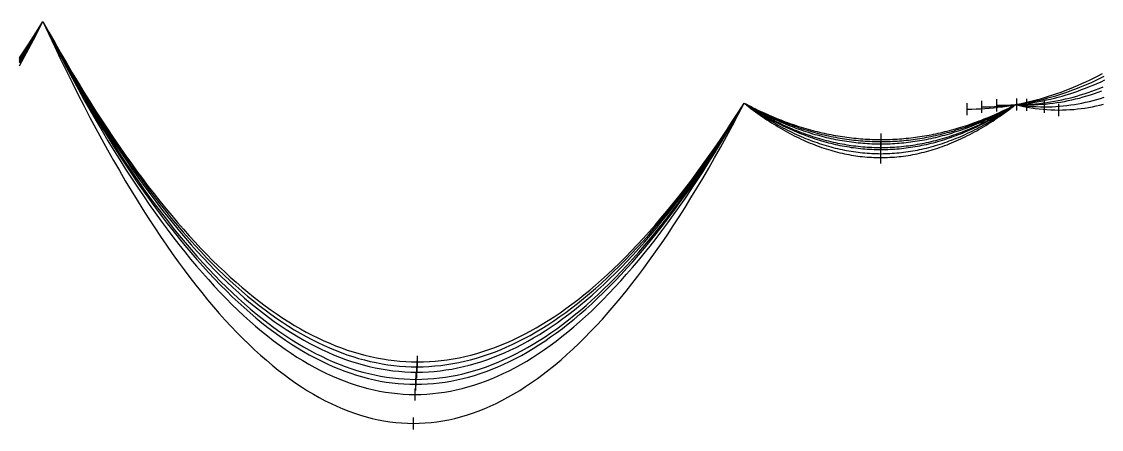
# Model space of a CAD drawing. Header units: metres. Extents: x -87 to 28195, y -4474 to 524.
# Drawn here: x 25540 to 26434, y -3494 to -3157 of the extents above; entities that cross this region are included whole.
import ezdxf

# ---------------------------------------------------------------- set-up
doc = ezdxf.new("R2010")
doc.units = ezdxf.units.M
for name, color, linetype in [('CATENARIES_-10_bare', 7, 'Continuous'), ('CATENARIES_-10_ICE', 7, 'Continuous'), ('CATENARIES_-19_bare', 7, 'Continuous'), ('CATENARIES_-19_HEAVY_ICE', 7, 'Continuous'), ('CATENARIES_0', 7, 'Continuous'), ('CATENARIES_0_ICE', 7, 'Continuous'), ('CATENARIES_50_theoretical', 7, 'Continuous')]:
    doc.layers.add(name, color=color, linetype=linetype)

msp = doc.modelspace()

# ---------------------------------------------------------------- linework, layer by layer
at = {"layer": 'CATENARIES_-10_bare'}
for p, q in [((26335.15, -3232.31), (26335.15, -3222.31)), ((26251.69, -3261.05), (26251.69, -3251.05)), ((25867.58, -3447.53), (25867.58, -3437.53))]:
    msp.add_line(p, q, dxfattribs=at)
for points in [[(25538.61, -3187.32, 0), (25542.47, -3181.37, 0), (25546.34, -3175.33, 0), (25550.2, -3169.2, 0), (25554.06, -3162.99, 0), (25557.92, -3156.7, 0)], [(25557.92, -3156.7, 0), (25562.76, -3165.59, 0), (25567.6, -3174.33, 0), (25572.44, -3182.94, 0), (25577.27, -3191.4, 0), (25582.11, -3199.72, 0), (25586.95, -3207.9, 0), (25591.79, -3215.94, 0), (25596.63, -3223.84, 0), (25601.47, -3231.59, 0), (25606.3, -3239.21, 0), (25611.14, -3246.68, 0), (25615.98, -3254.02, 0), (25620.82, -3261.21, 0), (25625.66, -3268.27, 0), (25630.5, -3275.18, 0), (25635.33, -3281.95, 0), (25640.17, -3288.58, 0), (25645.01, -3295.07, 0), (25649.85, -3301.42, 0), (25654.69, -3307.63, 0), (25659.53, -3313.7, 0), (25664.36, -3319.63, 0), (25669.2, -3325.42, 0), (25674.04, -3331.07, 0), (25678.88, -3336.58, 0), (25683.72, -3341.95, 0), (25688.56, -3347.18, 0), (25693.39, -3352.27, 0), (25698.23, -3357.22, 0), (25703.07, -3362.03, 0), (25707.91, -3366.7, 0), (25712.75, -3371.23, 0), (25717.59, -3375.62, 0), (25722.42, -3379.87, 0), (25727.26, -3383.98, 0), (25732.1, -3387.95, 0), (25736.94, -3391.78, 0), (25741.78, -3395.47, 0), (25746.62, -3399.02, 0), (25751.45, -3402.43, 0), (25756.29, -3405.71, 0), (25761.13, -3408.84, 0), (25765.97, -3411.84, 0), (25770.81, -3414.69, 0), (25775.65, -3417.41, 0), (25780.49, -3419.98, 0), (25785.32, -3422.42, 0), (25790.16, -3424.72, 0), (25795, -3426.87, 0), (25799.84, -3428.89, 0), (25804.68, -3430.77, 0), (25809.52, -3432.51, 0), (25814.35, -3434.11, 0), (25819.19, -3435.57, 0), (25824.03, -3436.9, 0), (25828.87, -3438.08, 0), (25833.71, -3439.12, 0), (25838.55, -3440.03, 0), (25843.38, -3440.79, 0), (25848.22, -3441.42, 0), (25853.06, -3441.91, 0), (25857.9, -3442.25, 0), (25862.74, -3442.46, 0), (25867.58, -3442.53, 0), (25872.5, -3442.46, 0), (25877.42, -3442.24, 0), (25882.34, -3441.88, 0), (25887.26, -3441.38, 0), (25892.19, -3440.73, 0), (25897.11, -3439.94, 0), (25902.03, -3439, 0), (25906.95, -3437.92, 0), (25911.88, -3436.7, 0), (25916.8, -3435.33, 0), (25921.72, -3433.82, 0), (25926.64, -3432.16, 0), (25931.57, -3430.36, 0), (25936.49, -3428.41, 0), (25941.41, -3426.33, 0), (25946.33, -3424.09, 0), (25951.25, -3421.71, 0), (25956.18, -3419.19, 0), (25961.1, -3416.53, 0), (25966.02, -3413.72, 0), (25970.94, -3410.76, 0), (25975.87, -3407.66, 0), (25980.79, -3404.42, 0), (25985.71, -3401.03, 0), (25990.63, -3397.5, 0), (25995.55, -3393.82, 0), (26000.48, -3390, 0), (26005.4, -3386.04, 0), (26010.32, -3381.93, 0), (26015.24, -3377.67, 0), (26020.17, -3373.27, 0), (26025.09, -3368.73, 0), (26030.01, -3364.04, 0), (26034.93, -3359.21, 0), (26039.85, -3354.23, 0), (26044.78, -3349.11, 0), (26049.7, -3343.84, 0), (26054.62, -3338.43, 0), (26059.54, -3332.87, 0), (26064.47, -3327.17, 0), (26069.39, -3321.32, 0), (26074.31, -3315.33, 0), (26079.23, -3309.19, 0), (26084.16, -3302.91, 0), (26089.08, -3296.48, 0), (26094, -3289.91, 0), (26098.92, -3283.19, 0), (26103.84, -3276.32, 0), (26108.77, -3269.31, 0), (26113.69, -3262.16, 0), (26118.61, -3254.86, 0), (26123.53, -3247.41, 0), (26128.46, -3239.82, 0), (26133.38, -3232.08, 0), (26138.3, -3224.2, 0)], [(26335.15, -3227.31, 0), (26338.62, -3227.28, 0), (26342.09, -3227.19, 0), (26345.57, -3227.04, 0), (26349.04, -3226.83, 0), (26352.51, -3226.56, 0), (26355.98, -3226.24, 0), (26359.45, -3225.85, 0), (26362.92, -3225.4, 0), (26366.25, -3224.91, 0), (26369.59, -3224.37, 0), (26372.92, -3223.78, 0), (26376.25, -3223.13, 0), (26379.59, -3222.42, 0), (26382.92, -3221.66, 0), (26386.25, -3220.84, 0), (26389.59, -3219.97, 0), (26392.92, -3219.04, 0), (26396.25, -3218.06, 0), (26399.59, -3217.03, 0), (26402.92, -3215.94, 0), (26406.25, -3214.79, 0), (26409.59, -3213.59, 0), (26412.92, -3212.33, 0), (26416.25, -3211.02, 0), (26419.59, -3209.65, 0), (26422.92, -3208.23, 0), (26426.25, -3206.75, 0), (26429.59, -3205.22, 0), (26432.92, -3203.63, 0), (26436.25, -3201.99, 0)], [(26138.3, -3224.2, 0), (26140.19, -3225.25, 0), (26142.08, -3226.29, 0), (26143.97, -3227.31, 0), (26145.86, -3228.31, 0), (26147.75, -3229.29, 0), (26149.64, -3230.25, 0), (26151.53, -3231.2, 0), (26153.42, -3232.13, 0), (26155.31, -3233.04, 0), (26157.2, -3233.93, 0), (26159.09, -3234.81, 0), (26160.98, -3235.67, 0), (26162.87, -3236.51, 0), (26164.76, -3237.33, 0), (26166.65, -3238.14, 0), (26168.54, -3238.92, 0), (26170.43, -3239.69, 0), (26172.32, -3240.45, 0), (26174.21, -3241.18, 0), (26176.1, -3241.9, 0), (26177.99, -3242.6, 0), (26179.88, -3243.28, 0), (26181.77, -3243.94, 0), (26183.66, -3244.59, 0), (26185.55, -3245.21, 0), (26187.43, -3245.82, 0), (26189.32, -3246.42, 0), (26191.21, -3246.99, 0), (26193.1, -3247.55, 0), (26194.99, -3248.09, 0), (26196.88, -3248.61, 0), (26198.77, -3249.11, 0), (26200.66, -3249.6, 0), (26202.55, -3250.07, 0), (26204.44, -3250.52, 0), (26206.33, -3250.95, 0), (26208.22, -3251.37, 0), (26210.11, -3251.77, 0), (26212, -3252.15, 0), (26213.89, -3252.51, 0), (26215.78, -3252.86, 0), (26217.67, -3253.18, 0), (26219.56, -3253.49, 0), (26221.45, -3253.79, 0), (26223.34, -3254.06, 0), (26225.23, -3254.32, 0), (26227.12, -3254.55, 0), (26229.01, -3254.78, 0), (26230.9, -3254.98, 0), (26232.79, -3255.16, 0), (26234.68, -3255.33, 0), (26236.57, -3255.48, 0), (26238.46, -3255.62, 0), (26240.35, -3255.73, 0), (26242.24, -3255.83, 0), (26244.13, -3255.91, 0), (26246.02, -3255.97, 0), (26247.91, -3256.01, 0), (26249.8, -3256.04, 0), (26251.69, -3256.05, 0), (26253.57, -3256.04, 0), (26255.46, -3256.01, 0), (26257.34, -3255.97, 0), (26259.23, -3255.91, 0), (26261.11, -3255.83, 0), (26263, -3255.73, 0), (26264.89, -3255.62, 0), (26266.77, -3255.49, 0), (26268.66, -3255.34, 0), (26270.54, -3255.17, 0), (26272.43, -3254.98, 0), (26274.31, -3254.78, 0), (26276.2, -3254.56, 0), (26278.08, -3254.32, 0), (26279.97, -3254.07, 0), (26281.85, -3253.8, 0), (26283.74, -3253.51, 0), (26285.62, -3253.2, 0), (26287.51, -3252.87, 0), (26289.39, -3252.53, 0), (26291.28, -3252.17, 0), (26293.16, -3251.79, 0), (26295.05, -3251.39, 0), (26296.93, -3250.98, 0), (26298.82, -3250.55, 0), (26300.71, -3250.1, 0), (26302.59, -3249.63, 0), (26304.48, -3249.15, 0), (26306.36, -3248.65, 0), (26308.25, -3248.13, 0), (26310.13, -3247.59, 0), (26312.02, -3247.03, 0), (26313.9, -3246.46, 0), (26315.79, -3245.87, 0), (26317.67, -3245.27, 0), (26319.56, -3244.64, 0), (26321.44, -3244, 0), (26323.33, -3243.34, 0), (26325.21, -3242.66, 0), (26327.1, -3241.96, 0), (26328.98, -3241.25, 0), (26330.87, -3240.52, 0), (26332.76, -3239.77, 0), (26334.64, -3239.01, 0), (26336.53, -3238.22, 0), (26338.41, -3237.42, 0), (26340.3, -3236.6, 0), (26342.18, -3235.76, 0), (26344.07, -3234.91, 0), (26345.95, -3234.04, 0), (26347.84, -3233.15, 0), (26349.72, -3232.24, 0), (26351.61, -3231.32, 0), (26353.49, -3230.38, 0), (26355.38, -3229.42, 0), (26357.26, -3228.44, 0), (26359.15, -3227.44, 0), (26361.03, -3226.43, 0), (26362.92, -3225.4, 0)]]:
    msp.add_polyline3d(points, dxfattribs=at)
at = {"layer": 'CATENARIES_-10_ICE'}
for p, q in [((26364.04, -3230.4), (26364.04, -3220.4)), ((26251.54, -3265.94), (26251.54, -3255.94)), ((25866.79, -3457.93), (25866.79, -3447.93))]:
    msp.add_line(p, q, dxfattribs=at)
for points in [[(25538.6, -3189, 0), (25542.47, -3182.72, 0), (25546.33, -3176.35, 0), (25550.19, -3169.89, 0), (25554.06, -3163.34, 0), (25557.92, -3156.7, 0)], [(25557.92, -3156.7, 0), (25562.82, -3166.06, 0), (25567.73, -3175.26, 0), (25572.63, -3184.32, 0), (25577.53, -3193.22, 0), (25582.43, -3201.97, 0), (25587.34, -3210.57, 0), (25592.24, -3219.02, 0), (25597.14, -3227.32, 0), (25602.04, -3235.47, 0), (25606.95, -3243.46, 0), (25611.85, -3251.31, 0), (25616.75, -3259, 0), (25621.66, -3266.55, 0), (25626.56, -3273.94, 0), (25631.46, -3281.19, 0), (25636.36, -3288.28, 0), (25641.27, -3295.22, 0), (25646.17, -3302.02, 0), (25651.07, -3308.66, 0), (25655.98, -3315.15, 0), (25660.88, -3321.49, 0), (25665.78, -3327.69, 0), (25670.68, -3333.73, 0), (25675.59, -3339.62, 0), (25680.49, -3345.36, 0), (25685.39, -3350.96, 0), (25690.29, -3356.4, 0), (25695.2, -3361.69, 0), (25700.1, -3366.83, 0), (25705, -3371.83, 0), (25709.91, -3376.67, 0), (25714.81, -3381.37, 0), (25719.71, -3385.91, 0), (25724.61, -3390.31, 0), (25729.52, -3394.56, 0), (25734.42, -3398.65, 0), (25739.32, -3402.6, 0), (25744.23, -3406.4, 0), (25749.13, -3410.05, 0), (25754.03, -3413.55, 0), (25758.93, -3416.9, 0), (25763.84, -3420.1, 0), (25768.74, -3423.15, 0), (25773.64, -3426.06, 0), (25778.54, -3428.81, 0), (25783.45, -3431.42, 0), (25788.35, -3433.87, 0), (25793.25, -3436.18, 0), (25798.16, -3438.34, 0), (25803.06, -3440.35, 0), (25807.96, -3442.21, 0), (25812.86, -3443.92, 0), (25817.77, -3445.49, 0), (25822.67, -3446.9, 0), (25827.57, -3448.16, 0), (25832.48, -3449.28, 0), (25837.38, -3450.25, 0), (25842.28, -3451.07, 0), (25847.18, -3451.74, 0), (25852.09, -3452.26, 0), (25856.99, -3452.63, 0), (25861.89, -3452.85, 0), (25866.79, -3452.93, 0), (25871.64, -3452.85, 0), (25876.49, -3452.64, 0), (25881.34, -3452.27, 0), (25886.19, -3451.76, 0), (25891.04, -3451.11, 0), (25895.88, -3450.31, 0), (25900.73, -3449.36, 0), (25905.58, -3448.27, 0), (25910.43, -3447.03, 0), (25915.28, -3445.65, 0), (25920.13, -3444.12, 0), (25924.97, -3442.45, 0), (25929.82, -3440.63, 0), (25934.67, -3438.66, 0), (25939.52, -3436.55, 0), (25944.37, -3434.3, 0), (25949.22, -3431.89, 0), (25954.06, -3429.35, 0), (25958.91, -3426.65, 0), (25963.76, -3423.81, 0), (25968.61, -3420.83, 0), (25973.46, -3417.7, 0), (25978.31, -3414.42, 0), (25983.15, -3411, 0), (25988, -3407.43, 0), (25992.85, -3403.71, 0), (25997.7, -3399.85, 0), (26002.55, -3395.85, 0), (26007.4, -3391.69, 0), (26012.24, -3387.39, 0), (26017.09, -3382.95, 0), (26021.94, -3378.36, 0), (26026.79, -3373.62, 0), (26031.64, -3368.74, 0), (26036.49, -3363.71, 0), (26041.33, -3358.53, 0), (26046.18, -3353.21, 0), (26051.03, -3347.74, 0), (26055.88, -3342.13, 0), (26060.73, -3336.36, 0), (26065.58, -3330.46, 0), (26070.42, -3324.4, 0), (26075.27, -3318.2, 0), (26080.12, -3311.85, 0), (26084.97, -3305.35, 0), (26089.82, -3298.71, 0), (26094.67, -3291.92, 0), (26099.51, -3284.99, 0), (26104.36, -3277.9, 0), (26109.21, -3270.67, 0), (26114.06, -3263.3, 0), (26118.91, -3255.77, 0), (26123.76, -3248.1, 0), (26128.6, -3240.28, 0), (26133.45, -3232.31, 0), (26138.3, -3224.2, 0)], [(26362.92, -3225.4, 0), (26364.04, -3225.4, 0), (26367.14, -3225.38, 0), (26370.24, -3225.29, 0), (26373.34, -3225.16, 0), (26376.44, -3224.96, 0), (26379.54, -3224.72, 0), (26382.64, -3224.41, 0), (26385.74, -3224.05, 0), (26388.84, -3223.64, 0), (26391.94, -3223.17, 0), (26395.04, -3222.65, 0), (26398.14, -3222.07, 0), (26401.24, -3221.44, 0), (26404.34, -3220.75, 0), (26407.44, -3220.01, 0), (26410.54, -3219.21, 0), (26413.63, -3218.36, 0), (26416.73, -3217.45, 0), (26419.83, -3216.49, 0), (26422.93, -3215.47, 0), (26426.03, -3214.39, 0), (26429.13, -3213.26, 0), (26432.23, -3212.08, 0), (26435.33, -3210.84, 0)], [(26138.3, -3224.2, 0), (26140.19, -3225.41, 0), (26142.07, -3226.61, 0), (26143.96, -3227.78, 0), (26145.85, -3228.94, 0), (26147.74, -3230.07, 0), (26149.62, -3231.18, 0), (26151.51, -3232.28, 0), (26153.4, -3233.35, 0), (26155.29, -3234.4, 0), (26157.17, -3235.43, 0), (26159.06, -3236.44, 0), (26160.95, -3237.43, 0), (26162.84, -3238.4, 0), (26164.72, -3239.35, 0), (26166.61, -3240.28, 0), (26168.5, -3241.19, 0), (26170.39, -3242.07, 0), (26172.27, -3242.94, 0), (26174.16, -3243.79, 0), (26176.05, -3244.62, 0), (26177.93, -3245.42, 0), (26179.82, -3246.21, 0), (26181.71, -3246.97, 0), (26183.6, -3247.72, 0), (26185.48, -3248.44, 0), (26187.37, -3249.15, 0), (26189.26, -3249.83, 0), (26191.15, -3250.49, 0), (26193.03, -3251.14, 0), (26194.92, -3251.76, 0), (26196.81, -3252.36, 0), (26198.7, -3252.94, 0), (26200.58, -3253.5, 0), (26202.47, -3254.05, 0), (26204.36, -3254.57, 0), (26206.25, -3255.07, 0), (26208.13, -3255.55, 0), (26210.02, -3256, 0), (26211.91, -3256.44, 0), (26213.79, -3256.86, 0), (26215.68, -3257.26, 0), (26217.57, -3257.64, 0), (26219.46, -3257.99, 0), (26221.34, -3258.33, 0), (26223.23, -3258.65, 0), (26225.12, -3258.94, 0), (26227.01, -3259.22, 0), (26228.89, -3259.47, 0), (26230.78, -3259.71, 0), (26232.67, -3259.92, 0), (26234.56, -3260.12, 0), (26236.44, -3260.29, 0), (26238.33, -3260.44, 0), (26240.22, -3260.58, 0), (26242.11, -3260.69, 0), (26243.99, -3260.78, 0), (26245.88, -3260.85, 0), (26247.77, -3260.9, 0), (26249.65, -3260.93, 0), (26251.54, -3260.94, 0), (26253.43, -3260.93, 0), (26255.32, -3260.9, 0), (26257.21, -3260.85, 0), (26259.09, -3260.78, 0), (26260.98, -3260.69, 0), (26262.87, -3260.58, 0), (26264.76, -3260.44, 0), (26266.64, -3260.29, 0), (26268.53, -3260.12, 0), (26270.42, -3259.92, 0), (26272.31, -3259.71, 0), (26274.2, -3259.47, 0), (26276.08, -3259.22, 0), (26277.97, -3258.94, 0), (26279.86, -3258.65, 0), (26281.75, -3258.33, 0), (26283.63, -3257.99, 0), (26285.52, -3257.64, 0), (26287.41, -3257.26, 0), (26289.3, -3256.86, 0), (26291.18, -3256.44, 0), (26293.07, -3256, 0), (26294.96, -3255.54, 0), (26296.85, -3255.06, 0), (26298.74, -3254.56, 0), (26300.62, -3254.04, 0), (26302.51, -3253.5, 0), (26304.4, -3252.94, 0), (26306.29, -3252.36, 0), (26308.17, -3251.76, 0), (26310.06, -3251.13, 0), (26311.95, -3250.49, 0), (26313.84, -3249.83, 0), (26315.73, -3249.14, 0), (26317.61, -3248.44, 0), (26319.5, -3247.71, 0), (26321.39, -3246.97, 0), (26323.28, -3246.2, 0), (26325.16, -3245.42, 0), (26327.05, -3244.61, 0), (26328.94, -3243.78, 0), (26330.83, -3242.93, 0), (26332.72, -3242.07, 0), (26334.6, -3241.18, 0), (26336.49, -3240.27, 0), (26338.38, -3239.34, 0), (26340.27, -3238.39, 0), (26342.15, -3237.42, 0), (26344.04, -3236.43, 0), (26345.93, -3235.42, 0), (26347.82, -3234.39, 0), (26349.71, -3233.34, 0), (26351.59, -3232.26, 0), (26353.48, -3231.17, 0), (26355.37, -3230.06, 0), (26357.26, -3228.92, 0), (26359.14, -3227.77, 0), (26361.03, -3226.6, 0), (26362.92, -3225.4, 0)]]:
    msp.add_polyline3d(points, dxfattribs=at)
at = {"layer": 'CATENARIES_-19_bare'}
for p, q in [((26323, -3234.13), (26323, -3224.13)), ((26251.75, -3259.36), (26251.75, -3249.36)), ((25867.89, -3443.52), (25867.89, -3433.52))]:
    msp.add_line(p, q, dxfattribs=at)
for points in [[(25538.51, -3186.85, 0), (25542.39, -3180.98, 0), (25546.27, -3175.04, 0), (25550.16, -3169.01, 0), (25554.04, -3162.9, 0), (25557.92, -3156.7, 0)], [(25557.92, -3156.7, 0), (25562.76, -3165.46, 0), (25567.61, -3174.08, 0), (25572.45, -3182.57, 0), (25577.29, -3190.91, 0), (25582.14, -3199.11, 0), (25586.98, -3207.18, 0), (25591.82, -3215.1, 0), (25596.67, -3222.89, 0), (25601.51, -3230.54, 0), (25606.35, -3238.05, 0), (25611.2, -3245.42, 0), (25616.04, -3252.65, 0), (25620.88, -3259.74, 0), (25625.73, -3266.7, 0), (25630.57, -3273.51, 0), (25635.41, -3280.19, 0), (25640.26, -3286.73, 0), (25645.1, -3293.13, 0), (25649.94, -3299.39, 0), (25654.79, -3305.51, 0), (25659.63, -3311.5, 0), (25664.47, -3317.34, 0), (25669.32, -3323.05, 0), (25674.16, -3328.62, 0), (25679, -3334.05, 0), (25683.85, -3339.35, 0), (25688.69, -3344.5, 0), (25693.53, -3349.52, 0), (25698.38, -3354.4, 0), (25703.22, -3359.14, 0), (25708.06, -3363.75, 0), (25712.91, -3368.21, 0), (25717.75, -3372.54, 0), (25722.59, -3376.73, 0), (25727.44, -3380.79, 0), (25732.28, -3384.7, 0), (25737.12, -3388.48, 0), (25741.97, -3392.12, 0), (25746.81, -3395.62, 0), (25751.65, -3398.99, 0), (25756.5, -3402.21, 0), (25761.34, -3405.3, 0), (25766.18, -3408.26, 0), (25771.03, -3411.07, 0), (25775.87, -3413.75, 0), (25780.71, -3416.29, 0), (25785.56, -3418.69, 0), (25790.4, -3420.96, 0), (25795.24, -3423.08, 0), (25800.09, -3425.07, 0), (25804.93, -3426.93, 0), (25809.77, -3428.64, 0), (25814.62, -3430.22, 0), (25819.46, -3431.66, 0), (25824.3, -3432.97, 0), (25829.15, -3434.13, 0), (25833.99, -3435.16, 0), (25838.83, -3436.05, 0), (25843.68, -3436.81, 0), (25848.52, -3437.43, 0), (25853.36, -3437.91, 0), (25858.21, -3438.25, 0), (25863.05, -3438.46, 0), (25867.89, -3438.52, 0), (25872.81, -3438.45, 0), (25877.73, -3438.24, 0), (25882.64, -3437.89, 0), (25887.56, -3437.39, 0), (25892.48, -3436.76, 0), (25897.39, -3435.98, 0), (25902.31, -3435.06, 0), (25907.23, -3434, 0), (25912.14, -3432.8, 0), (25917.06, -3431.45, 0), (25921.98, -3429.97, 0), (25926.89, -3428.34, 0), (25931.81, -3426.57, 0), (25936.73, -3424.66, 0), (25941.64, -3422.61, 0), (25946.56, -3420.42, 0), (25951.47, -3418.09, 0), (25956.39, -3415.61, 0), (25961.31, -3412.99, 0), (25966.22, -3410.24, 0), (25971.14, -3407.33, 0), (25976.06, -3404.29, 0), (25980.97, -3401.11, 0), (25985.89, -3397.78, 0), (25990.81, -3394.32, 0), (25995.72, -3390.71, 0), (26000.64, -3386.96, 0), (26005.56, -3383.06, 0), (26010.47, -3379.03, 0), (26015.39, -3374.85, 0), (26020.3, -3370.53, 0), (26025.22, -3366.07, 0), (26030.14, -3361.47, 0), (26035.05, -3356.73, 0), (26039.97, -3351.84, 0), (26044.89, -3346.81, 0), (26049.8, -3341.64, 0), (26054.72, -3336.33, 0), (26059.64, -3330.87, 0), (26064.55, -3325.27, 0), (26069.47, -3319.53, 0), (26074.39, -3313.65, 0), (26079.3, -3307.63, 0), (26084.22, -3301.46, 0), (26089.14, -3295.15, 0), (26094.05, -3288.7, 0), (26098.97, -3282.1, 0), (26103.88, -3275.36, 0), (26108.8, -3268.48, 0), (26113.72, -3261.46, 0), (26118.63, -3254.29, 0), (26123.55, -3246.99, 0), (26128.47, -3239.53, 0), (26133.38, -3231.94, 0), (26138.3, -3224.2, 0)], [(26323, -3229.13, 0), (26326.63, -3229.1, 0), (26330.26, -3229.01, 0), (26333.89, -3228.86, 0), (26337.52, -3228.64, 0), (26341.15, -3228.36, 0), (26344.78, -3228.02, 0), (26348.4, -3227.62, 0), (26352.03, -3227.16, 0), (26355.66, -3226.63, 0), (26359.29, -3226.05, 0), (26362.92, -3225.4, 0), (26366.35, -3224.73, 0), (26369.77, -3224.01, 0), (26373.2, -3223.23, 0), (26376.62, -3222.4, 0), (26380.05, -3221.51, 0), (26383.48, -3220.56, 0), (26386.9, -3219.57, 0), (26390.33, -3218.51, 0), (26393.75, -3217.4, 0), (26397.18, -3216.24, 0), (26400.61, -3215.02, 0), (26404.03, -3213.75, 0), (26407.46, -3212.42, 0), (26410.88, -3211.03, 0), (26414.31, -3209.6, 0), (26417.73, -3208.1, 0), (26421.16, -3206.55, 0), (26424.59, -3204.95, 0), (26428.01, -3203.29, 0), (26431.44, -3201.58, 0), (26434.86, -3199.81, 0)], [(26138.3, -3224.2, 0), (26140.19, -3225.2, 0), (26142.08, -3226.18, 0), (26143.97, -3227.14, 0), (26145.86, -3228.09, 0), (26147.75, -3229.02, 0), (26149.64, -3229.93, 0), (26151.54, -3230.83, 0), (26153.43, -3231.71, 0), (26155.32, -3232.57, 0), (26157.21, -3233.42, 0), (26159.1, -3234.25, 0), (26160.99, -3235.06, 0), (26162.88, -3235.86, 0), (26164.77, -3236.64, 0), (26166.66, -3237.4, 0), (26168.55, -3238.14, 0), (26170.44, -3238.87, 0), (26172.33, -3239.59, 0), (26174.23, -3240.28, 0), (26176.12, -3240.96, 0), (26178.01, -3241.62, 0), (26179.9, -3242.27, 0), (26181.79, -3242.9, 0), (26183.68, -3243.51, 0), (26185.57, -3244.1, 0), (26187.46, -3244.68, 0), (26189.35, -3245.24, 0), (26191.24, -3245.79, 0), (26193.13, -3246.31, 0), (26195.02, -3246.82, 0), (26196.92, -3247.32, 0), (26198.81, -3247.8, 0), (26200.7, -3248.26, 0), (26202.59, -3248.7, 0), (26204.48, -3249.13, 0), (26206.37, -3249.54, 0), (26208.26, -3249.93, 0), (26210.15, -3250.31, 0), (26212.04, -3250.67, 0), (26213.93, -3251.01, 0), (26215.82, -3251.34, 0), (26217.71, -3251.65, 0), (26219.61, -3251.94, 0), (26221.5, -3252.22, 0), (26223.39, -3252.48, 0), (26225.28, -3252.72, 0), (26227.17, -3252.95, 0), (26229.06, -3253.16, 0), (26230.95, -3253.35, 0), (26232.84, -3253.53, 0), (26234.73, -3253.69, 0), (26236.62, -3253.83, 0), (26238.51, -3253.95, 0), (26240.4, -3254.06, 0), (26242.3, -3254.16, 0), (26244.19, -3254.23, 0), (26246.08, -3254.29, 0), (26247.97, -3254.33, 0), (26249.86, -3254.36, 0), (26251.75, -3254.36, 0), (26253.63, -3254.36, 0), (26255.52, -3254.33, 0), (26257.4, -3254.29, 0), (26259.29, -3254.23, 0), (26261.17, -3254.16, 0), (26263.05, -3254.07, 0), (26264.94, -3253.96, 0), (26266.82, -3253.83, 0), (26268.71, -3253.69, 0), (26270.59, -3253.53, 0), (26272.48, -3253.36, 0), (26274.36, -3253.17, 0), (26276.24, -3252.96, 0), (26278.13, -3252.73, 0), (26280.01, -3252.49, 0), (26281.9, -3252.24, 0), (26283.78, -3251.96, 0), (26285.67, -3251.67, 0), (26287.55, -3251.36, 0), (26289.43, -3251.04, 0), (26291.32, -3250.7, 0), (26293.2, -3250.34, 0), (26295.09, -3249.96, 0), (26296.97, -3249.57, 0), (26298.86, -3249.17, 0), (26300.74, -3248.74, 0), (26302.62, -3248.3, 0), (26304.51, -3247.84, 0), (26306.39, -3247.37, 0), (26308.28, -3246.88, 0), (26310.16, -3246.37, 0), (26312.05, -3245.85, 0), (26313.93, -3245.3, 0), (26315.81, -3244.75, 0), (26317.7, -3244.17, 0), (26319.58, -3243.58, 0), (26321.47, -3242.98, 0), (26323.35, -3242.35, 0), (26325.24, -3241.71, 0), (26327.12, -3241.05, 0), (26329, -3240.38, 0), (26330.89, -3239.69, 0), (26332.77, -3238.98, 0), (26334.66, -3238.26, 0), (26336.54, -3237.52, 0), (26338.42, -3236.76, 0), (26340.31, -3235.99, 0), (26342.19, -3235.2, 0), (26344.08, -3234.39, 0), (26345.96, -3233.56, 0), (26347.85, -3232.72, 0), (26349.73, -3231.87, 0), (26351.61, -3230.99, 0), (26353.5, -3230.1, 0), (26355.38, -3229.2, 0), (26357.27, -3228.27, 0), (26359.15, -3227.33, 0), (26361.04, -3226.37, 0), (26362.92, -3225.4, 0)]]:
    msp.add_polyline3d(points, dxfattribs=at)
at = {"layer": 'CATENARIES_-19_HEAVY_ICE'}
for p, q in [((26386.94, -3232.29), (26386.94, -3222.29)), ((26251.43, -3271.07), (26251.43, -3261.07)), ((25865.93, -3470.46), (25865.93, -3460.46))]:
    msp.add_line(p, q, dxfattribs=at)
for points in [[(25538.6, -3190.92, 0), (25542.46, -3184.28, 0), (25546.33, -3177.53, 0), (25550.19, -3170.68, 0), (25554.06, -3163.74, 0), (25557.92, -3156.7, 0)], [(25557.92, -3156.7, 0), (25562.81, -3166.46, 0), (25567.7, -3176.05, 0), (25572.59, -3185.49, 0), (25577.48, -3194.77, 0), (25582.37, -3203.9, 0), (25587.25, -3212.86, 0), (25592.14, -3221.67, 0), (25597.03, -3230.32, 0), (25601.92, -3238.82, 0), (25606.81, -3247.15, 0), (25611.7, -3255.33, 0), (25616.59, -3263.35, 0), (25621.48, -3271.22, 0), (25626.37, -3278.92, 0), (25631.26, -3286.47, 0), (25636.15, -3293.87, 0), (25641.03, -3301.11, 0), (25645.92, -3308.19, 0), (25650.81, -3315.11, 0), (25655.7, -3321.88, 0), (25660.59, -3328.49, 0), (25665.48, -3334.94, 0), (25670.37, -3341.24, 0), (25675.26, -3347.38, 0), (25680.15, -3353.36, 0), (25685.04, -3359.19, 0), (25689.93, -3364.87, 0), (25694.81, -3370.38, 0), (25699.7, -3375.74, 0), (25704.59, -3380.95, 0), (25709.48, -3386, 0), (25714.37, -3390.89, 0), (25719.26, -3395.63, 0), (25724.15, -3400.21, 0), (25729.04, -3404.63, 0), (25733.93, -3408.9, 0), (25738.82, -3413.02, 0), (25743.7, -3416.97, 0), (25748.59, -3420.78, 0), (25753.48, -3424.43, 0), (25758.37, -3427.92, 0), (25763.26, -3431.25, 0), (25768.15, -3434.43, 0), (25773.04, -3437.46, 0), (25777.93, -3440.33, 0), (25782.82, -3443.05, 0), (25787.71, -3445.61, 0), (25792.6, -3448.01, 0), (25797.48, -3450.26, 0), (25802.37, -3452.35, 0), (25807.26, -3454.29, 0), (25812.15, -3456.08, 0), (25817.04, -3457.7, 0), (25821.93, -3459.18, 0), (25826.82, -3460.5, 0), (25831.71, -3461.66, 0), (25836.6, -3462.67, 0), (25841.49, -3463.52, 0), (25846.38, -3464.22, 0), (25851.26, -3464.76, 0), (25856.15, -3465.15, 0), (25861.04, -3465.38, 0), (25865.93, -3465.46, 0), (25870.8, -3465.38, 0), (25875.66, -3465.15, 0), (25880.52, -3464.77, 0), (25885.39, -3464.23, 0), (25890.25, -3463.54, 0), (25895.11, -3462.7, 0), (25899.98, -3461.7, 0), (25904.84, -3460.55, 0), (25909.71, -3459.24, 0), (25914.57, -3457.79, 0), (25919.43, -3456.17, 0), (25924.3, -3454.41, 0), (25929.16, -3452.49, 0), (25934.02, -3450.42, 0), (25938.89, -3448.19, 0), (25943.75, -3445.81, 0), (25948.61, -3443.28, 0), (25953.48, -3440.59, 0), (25958.34, -3437.75, 0), (25963.21, -3434.76, 0), (25968.07, -3431.61, 0), (25972.93, -3428.31, 0), (25977.8, -3424.85, 0), (25982.66, -3421.24, 0), (25987.52, -3417.48, 0), (25992.39, -3413.56, 0), (25997.25, -3409.49, 0), (26002.12, -3405.26, 0), (26006.98, -3400.88, 0), (26011.84, -3396.35, 0), (26016.71, -3391.66, 0), (26021.57, -3386.82, 0), (26026.43, -3381.82, 0), (26031.3, -3376.67, 0), (26036.16, -3371.37, 0), (26041.03, -3365.91, 0), (26045.89, -3360.29, 0), (26050.75, -3354.52, 0), (26055.62, -3348.6, 0), (26060.48, -3342.52, 0), (26065.34, -3336.29, 0), (26070.21, -3329.91, 0), (26075.07, -3323.36, 0), (26079.94, -3316.67, 0), (26084.8, -3309.81, 0), (26089.66, -3302.81, 0), (26094.53, -3295.65, 0), (26099.39, -3288.33, 0), (26104.25, -3280.86, 0), (26109.12, -3273.23, 0), (26113.98, -3265.45, 0), (26118.85, -3257.51, 0), (26123.71, -3249.42, 0), (26128.57, -3241.17, 0), (26133.44, -3232.76, 0), (26138.3, -3224.2, 0)], [(26138.3, -3224.2, 0), (26140.19, -3225.58, 0), (26142.07, -3226.95, 0), (26143.96, -3228.28, 0), (26145.84, -3229.6, 0), (26147.73, -3230.89, 0), (26149.61, -3232.16, 0), (26151.5, -3233.4, 0), (26153.38, -3234.62, 0), (26155.27, -3235.82, 0), (26157.15, -3237, 0), (26159.04, -3238.15, 0), (26160.93, -3239.28, 0), (26162.81, -3240.38, 0), (26164.7, -3241.46, 0), (26166.58, -3242.52, 0), (26168.47, -3243.56, 0), (26170.35, -3244.57, 0), (26172.24, -3245.56, 0), (26174.12, -3246.52, 0), (26176.01, -3247.46, 0), (26177.89, -3248.38, 0), (26179.78, -3249.28, 0), (26181.67, -3250.15, 0), (26183.55, -3251, 0), (26185.44, -3251.82, 0), (26187.32, -3252.63, 0), (26189.21, -3253.41, 0), (26191.09, -3254.16, 0), (26192.98, -3254.89, 0), (26194.86, -3255.6, 0), (26196.75, -3256.29, 0), (26198.63, -3256.95, 0), (26200.52, -3257.59, 0), (26202.4, -3258.21, 0), (26204.29, -3258.8, 0), (26206.18, -3259.37, 0), (26208.06, -3259.92, 0), (26209.95, -3260.44, 0), (26211.83, -3260.94, 0), (26213.72, -3261.42, 0), (26215.6, -3261.87, 0), (26217.49, -3262.3, 0), (26219.37, -3262.71, 0), (26221.26, -3263.09, 0), (26223.14, -3263.45, 0), (26225.03, -3263.79, 0), (26226.92, -3264.1, 0), (26228.8, -3264.39, 0), (26230.69, -3264.66, 0), (26232.57, -3264.9, 0), (26234.46, -3265.12, 0), (26236.34, -3265.32, 0), (26238.23, -3265.5, 0), (26240.11, -3265.65, 0), (26242, -3265.78, 0), (26243.88, -3265.88, 0), (26245.77, -3265.96, 0), (26247.66, -3266.02, 0), (26249.54, -3266.05, 0), (26251.43, -3266.07, 0), (26253.32, -3266.05, 0), (26255.21, -3266.02, 0), (26257.1, -3265.96, 0), (26258.99, -3265.88, 0), (26260.87, -3265.77, 0), (26262.76, -3265.65, 0), (26264.65, -3265.49, 0), (26266.54, -3265.32, 0), (26268.43, -3265.12, 0), (26270.32, -3264.9, 0), (26272.21, -3264.65, 0), (26274.1, -3264.38, 0), (26275.99, -3264.09, 0), (26277.88, -3263.78, 0), (26279.77, -3263.44, 0), (26281.66, -3263.08, 0), (26283.55, -3262.69, 0), (26285.44, -3262.28, 0), (26287.33, -3261.85, 0), (26289.22, -3261.4, 0), (26291.11, -3260.92, 0), (26293, -3260.41, 0), (26294.89, -3259.89, 0), (26296.78, -3259.34, 0), (26298.67, -3258.77, 0), (26300.56, -3258.17, 0), (26302.45, -3257.55, 0), (26304.34, -3256.91, 0), (26306.23, -3256.24, 0), (26308.12, -3255.56, 0), (26310.01, -3254.84, 0), (26311.9, -3254.11, 0), (26313.79, -3253.35, 0), (26315.68, -3252.57, 0), (26317.57, -3251.76, 0), (26319.46, -3250.93, 0), (26321.35, -3250.08, 0), (26323.24, -3249.2, 0), (26325.13, -3248.3, 0), (26327.02, -3247.38, 0), (26328.9, -3246.43, 0), (26330.79, -3245.46, 0), (26332.68, -3244.47, 0), (26334.57, -3243.45, 0), (26336.46, -3242.41, 0), (26338.35, -3241.35, 0), (26340.24, -3240.26, 0), (26342.13, -3239.15, 0), (26344.02, -3238.02, 0), (26345.91, -3236.86, 0), (26347.8, -3235.68, 0), (26349.69, -3234.48, 0), (26351.58, -3233.25, 0), (26353.47, -3232, 0), (26355.36, -3230.73, 0), (26357.25, -3229.43, 0), (26359.14, -3228.11, 0), (26361.03, -3226.77, 0), (26362.92, -3225.4, 0)], [(26362.92, -3225.4, 0), (26366.35, -3225.9, 0), (26369.78, -3226.32, 0), (26373.22, -3226.67, 0), (26376.65, -3226.94, 0), (26380.08, -3227.13, 0), (26383.51, -3227.25, 0), (26386.94, -3227.29, 0), (26390.03, -3227.26, 0), (26393.12, -3227.16, 0), (26396.21, -3227.01, 0), (26399.3, -3226.79, 0), (26402.39, -3226.51, 0), (26405.48, -3226.16, 0), (26408.57, -3225.76, 0), (26411.66, -3225.29, 0), (26414.74, -3224.76, 0), (26417.83, -3224.17, 0), (26420.92, -3223.51, 0), (26424.01, -3222.79, 0), (26427.1, -3222.01, 0), (26430.19, -3221.17, 0), (26433.28, -3220.27, 0), (26436.37, -3219.3, 0)]]:
    msp.add_polyline3d(points, dxfattribs=at)
at = {"layer": 'CATENARIES_0'}
for p, q in [((26347.36, -3231.04), (26347.36, -3221.04)), ((26251.63, -3262.95), (26251.63, -3252.95)), ((25867.24, -3451.94), (25867.24, -3441.94))]:
    msp.add_line(p, q, dxfattribs=at)
for points in [[(25538.46, -3188.25, 0), (25542.35, -3182.11, 0), (25546.24, -3175.89, 0), (25550.14, -3169.59, 0), (25554.03, -3163.19, 0), (25557.92, -3156.7, 0)], [(25557.92, -3156.7, 0), (25562.83, -3165.87, 0), (25567.74, -3174.88, 0), (25572.65, -3183.75, 0), (25577.56, -3192.48, 0), (25582.47, -3201.05, 0), (25587.38, -3209.48, 0), (25592.29, -3217.75, 0), (25597.2, -3225.88, 0), (25602.11, -3233.87, 0), (25607.02, -3241.7, 0), (25611.93, -3249.39, 0), (25616.84, -3256.93, 0), (25621.75, -3264.32, 0), (25626.66, -3271.56, 0), (25631.57, -3278.66, 0), (25636.48, -3285.61, 0), (25641.39, -3292.41, 0), (25646.3, -3299.07, 0), (25651.21, -3305.58, 0), (25656.12, -3311.94, 0), (25661.03, -3318.15, 0), (25665.94, -3324.22, 0), (25670.85, -3330.14, 0), (25675.76, -3335.91, 0), (25680.66, -3341.54, 0), (25685.57, -3347.02, 0), (25690.48, -3352.35, 0), (25695.39, -3357.54, 0), (25700.3, -3362.58, 0), (25705.21, -3367.47, 0), (25710.12, -3372.22, 0), (25715.03, -3376.82, 0), (25719.94, -3381.27, 0), (25724.85, -3385.58, 0), (25729.76, -3389.74, 0), (25734.67, -3393.75, 0), (25739.58, -3397.62, 0), (25744.49, -3401.35, 0), (25749.4, -3404.92, 0), (25754.31, -3408.35, 0), (25759.22, -3411.63, 0), (25764.13, -3414.77, 0), (25769.04, -3417.76, 0), (25773.95, -3420.61, 0), (25778.86, -3423.31, 0), (25783.77, -3425.86, 0), (25788.68, -3428.27, 0), (25793.59, -3430.53, 0), (25798.5, -3432.64, 0), (25803.41, -3434.61, 0), (25808.32, -3436.44, 0), (25813.23, -3438.11, 0), (25818.14, -3439.64, 0), (25823.05, -3441.03, 0), (25827.96, -3442.27, 0), (25832.87, -3443.36, 0), (25837.78, -3444.31, 0), (25842.69, -3445.11, 0), (25847.6, -3445.77, 0), (25852.51, -3446.28, 0), (25857.42, -3446.65, 0), (25862.33, -3446.86, 0), (25867.24, -3446.94, 0), (25872.08, -3446.87, 0), (25876.92, -3446.65, 0), (25881.76, -3446.3, 0), (25886.6, -3445.8, 0), (25891.44, -3445.17, 0), (25896.28, -3444.39, 0), (25901.12, -3443.46, 0), (25905.96, -3442.4, 0), (25910.8, -3441.2, 0), (25915.64, -3439.85, 0), (25920.48, -3438.36, 0), (25925.32, -3436.73, 0), (25930.16, -3434.96, 0), (25935, -3433.04, 0), (25939.84, -3430.99, 0), (25944.68, -3428.79, 0), (25949.52, -3426.45, 0), (25954.36, -3423.97, 0), (25959.2, -3421.35, 0), (25964.05, -3418.58, 0), (25968.89, -3415.67, 0), (25973.73, -3412.63, 0), (25978.57, -3409.43, 0), (25983.41, -3406.1, 0), (25988.25, -3402.63, 0), (25993.09, -3399.01, 0), (25997.93, -3395.25, 0), (26002.77, -3391.35, 0), (26007.61, -3387.3, 0), (26012.45, -3383.12, 0), (26017.29, -3378.79, 0), (26022.13, -3374.32, 0), (26026.97, -3369.7, 0), (26031.81, -3364.95, 0), (26036.65, -3360.05, 0), (26041.49, -3355.01, 0), (26046.33, -3349.83, 0), (26051.17, -3344.5, 0), (26056.01, -3339.03, 0), (26060.85, -3333.42, 0), (26065.69, -3327.67, 0), (26070.53, -3321.77, 0), (26075.37, -3315.73, 0), (26080.22, -3309.55, 0), (26085.06, -3303.22, 0), (26089.9, -3296.76, 0), (26094.74, -3290.14, 0), (26099.58, -3283.39, 0), (26104.42, -3276.49, 0), (26109.26, -3269.45, 0), (26114.1, -3262.27, 0), (26118.94, -3254.94, 0), (26123.78, -3247.47, 0), (26128.62, -3239.86, 0), (26133.46, -3232.1, 0), (26138.3, -3224.2, 0)], [(26347.36, -3226.04, 0), (26351.25, -3226, 0), (26355.14, -3225.88, 0), (26359.03, -3225.68, 0), (26362.92, -3225.4, 0), (26366.14, -3225.11, 0), (26369.35, -3224.77, 0), (26372.57, -3224.37, 0), (26375.79, -3223.91, 0), (26379.01, -3223.4, 0), (26382.22, -3222.84, 0), (26385.44, -3222.23, 0), (26388.66, -3221.55, 0), (26391.88, -3220.83, 0), (26395.09, -3220.05, 0), (26398.31, -3219.22, 0), (26401.53, -3218.33, 0), (26404.75, -3217.38, 0), (26407.96, -3216.39, 0), (26411.18, -3215.33, 0), (26414.4, -3214.23, 0), (26417.62, -3213.07, 0), (26420.83, -3211.85, 0), (26424.05, -3210.58, 0), (26427.27, -3209.26, 0), (26430.49, -3207.88, 0), (26433.7, -3206.45, 0), (26436.92, -3204.96, 0)], [(26138.3, -3224.2, 0), (26140.19, -3225.32, 0), (26142.08, -3226.41, 0), (26143.97, -3227.49, 0), (26145.86, -3228.55, 0), (26147.74, -3229.59, 0), (26149.63, -3230.61, 0), (26151.52, -3231.62, 0), (26153.41, -3232.6, 0), (26155.3, -3233.57, 0), (26157.19, -3234.51, 0), (26159.08, -3235.44, 0), (26160.97, -3236.35, 0), (26162.85, -3237.24, 0), (26164.74, -3238.11, 0), (26166.63, -3238.97, 0), (26168.52, -3239.8, 0), (26170.41, -3240.62, 0), (26172.3, -3241.41, 0), (26174.19, -3242.19, 0), (26176.08, -3242.95, 0), (26177.96, -3243.69, 0), (26179.85, -3244.41, 0), (26181.74, -3245.12, 0), (26183.63, -3245.8, 0), (26185.52, -3246.46, 0), (26187.41, -3247.11, 0), (26189.3, -3247.74, 0), (26191.19, -3248.35, 0), (26193.07, -3248.94, 0), (26194.96, -3249.51, 0), (26196.85, -3250.06, 0), (26198.74, -3250.6, 0), (26200.63, -3251.11, 0), (26202.52, -3251.61, 0), (26204.41, -3252.09, 0), (26206.3, -3252.55, 0), (26208.18, -3252.99, 0), (26210.07, -3253.41, 0), (26211.96, -3253.81, 0), (26213.85, -3254.2, 0), (26215.74, -3254.56, 0), (26217.63, -3254.91, 0), (26219.52, -3255.24, 0), (26221.41, -3255.55, 0), (26223.29, -3255.84, 0), (26225.18, -3256.11, 0), (26227.07, -3256.36, 0), (26228.96, -3256.6, 0), (26230.85, -3256.81, 0), (26232.74, -3257.01, 0), (26234.63, -3257.19, 0), (26236.52, -3257.35, 0), (26238.4, -3257.49, 0), (26240.29, -3257.61, 0), (26242.18, -3257.71, 0), (26244.07, -3257.8, 0), (26245.96, -3257.86, 0), (26247.85, -3257.91, 0), (26249.74, -3257.94, 0), (26251.63, -3257.95, 0), (26253.51, -3257.94, 0), (26255.4, -3257.91, 0), (26257.29, -3257.86, 0), (26259.17, -3257.8, 0), (26261.06, -3257.71, 0), (26262.94, -3257.61, 0), (26264.83, -3257.49, 0), (26266.72, -3257.35, 0), (26268.6, -3257.19, 0), (26270.49, -3257.01, 0), (26272.38, -3256.81, 0), (26274.26, -3256.6, 0), (26276.15, -3256.37, 0), (26278.03, -3256.11, 0), (26279.92, -3255.84, 0), (26281.81, -3255.55, 0), (26283.69, -3255.24, 0), (26285.58, -3254.92, 0), (26287.47, -3254.57, 0), (26289.35, -3254.21, 0), (26291.24, -3253.82, 0), (26293.13, -3253.42, 0), (26295.01, -3253, 0), (26296.9, -3252.56, 0), (26298.78, -3252.1, 0), (26300.67, -3251.63, 0), (26302.56, -3251.13, 0), (26304.44, -3250.62, 0), (26306.33, -3250.08, 0), (26308.22, -3249.53, 0), (26310.1, -3248.96, 0), (26311.99, -3248.37, 0), (26313.88, -3247.77, 0), (26315.76, -3247.14, 0), (26317.65, -3246.49, 0), (26319.53, -3245.83, 0), (26321.42, -3245.15, 0), (26323.31, -3244.45, 0), (26325.19, -3243.73, 0), (26327.08, -3242.99, 0), (26328.97, -3242.23, 0), (26330.85, -3241.46, 0), (26332.74, -3240.66, 0), (26334.62, -3239.85, 0), (26336.51, -3239.02, 0), (26338.4, -3238.16, 0), (26340.28, -3237.29, 0), (26342.17, -3236.41, 0), (26344.06, -3235.5, 0), (26345.94, -3234.57, 0), (26347.83, -3233.63, 0), (26349.72, -3232.67, 0), (26351.6, -3231.68, 0), (26353.49, -3230.68, 0), (26355.37, -3229.66, 0), (26357.26, -3228.63, 0), (26359.15, -3227.57, 0), (26361.03, -3226.49, 0), (26362.92, -3225.4, 0)]]:
    msp.add_polyline3d(points, dxfattribs=at)
at = {"layer": 'CATENARIES_0_ICE'}
for p, q in [((26372.26, -3230.66), (26372.26, -3220.66)), ((26251.5, -3267.63), (26251.5, -3257.63)), ((25866.5, -3462.06), (25866.5, -3452.06))]:
    msp.add_line(p, q, dxfattribs=at)
for points in [[(25538.43, -3189.92, 0), (25542.33, -3183.46, 0), (25546.23, -3176.91, 0), (25550.12, -3170.27, 0), (25554.02, -3163.53, 0), (25557.92, -3156.7, 0)], [(25557.92, -3156.7, 0), (25562.82, -3166.19, 0), (25567.72, -3175.52, 0), (25572.61, -3184.7, 0), (25577.51, -3193.73, 0), (25582.41, -3202.61, 0), (25587.31, -3211.33, 0), (25592.21, -3219.89, 0), (25597.1, -3228.31, 0), (25602, -3236.57, 0), (25606.9, -3244.68, 0), (25611.8, -3252.63, 0), (25616.7, -3260.44, 0), (25621.6, -3268.09, 0), (25626.49, -3275.58, 0), (25631.39, -3282.93, 0), (25636.29, -3290.12, 0), (25641.19, -3297.16, 0), (25646.09, -3304.05, 0), (25650.98, -3310.78, 0), (25655.88, -3317.37, 0), (25660.78, -3323.8, 0), (25665.68, -3330.08, 0), (25670.58, -3336.2, 0), (25675.47, -3342.18, 0), (25680.37, -3348, 0), (25685.27, -3353.67, 0), (25690.17, -3359.19, 0), (25695.07, -3364.55, 0), (25699.97, -3369.77, 0), (25704.86, -3374.83, 0), (25709.76, -3379.74, 0), (25714.66, -3384.5, 0), (25719.56, -3389.11, 0), (25724.46, -3393.57, 0), (25729.35, -3397.88, 0), (25734.25, -3402.03, 0), (25739.15, -3406.03, 0), (25744.05, -3409.88, 0), (25748.95, -3413.58, 0), (25753.84, -3417.13, 0), (25758.74, -3420.53, 0), (25763.64, -3423.78, 0), (25768.54, -3426.87, 0), (25773.44, -3429.81, 0), (25778.34, -3432.61, 0), (25783.23, -3435.25, 0), (25788.13, -3437.74, 0), (25793.03, -3440.08, 0), (25797.93, -3442.27, 0), (25802.83, -3444.31, 0), (25807.72, -3446.19, 0), (25812.62, -3447.93, 0), (25817.52, -3449.51, 0), (25822.42, -3450.94, 0), (25827.32, -3452.23, 0), (25832.21, -3453.36, 0), (25837.11, -3454.34, 0), (25842.01, -3455.17, 0), (25846.91, -3455.85, 0), (25851.81, -3456.38, 0), (25856.7, -3456.75, 0), (25861.6, -3456.98, 0), (25866.5, -3457.06, 0), (25871.35, -3456.98, 0), (25876.21, -3456.76, 0), (25881.06, -3456.39, 0), (25885.92, -3455.87, 0), (25890.77, -3455.2, 0), (25895.62, -3454.39, 0), (25900.48, -3453.43, 0), (25905.33, -3452.31, 0), (25910.18, -3451.06, 0), (25915.04, -3449.65, 0), (25919.89, -3448.09, 0), (25924.74, -3446.39, 0), (25929.6, -3444.54, 0), (25934.45, -3442.54, 0), (25939.3, -3440.39, 0), (25944.16, -3438.09, 0), (25949.01, -3435.64, 0), (25953.87, -3433.05, 0), (25958.72, -3430.31, 0), (25963.57, -3427.42, 0), (25968.43, -3424.38, 0), (25973.28, -3421.19, 0), (25978.13, -3417.86, 0), (25982.99, -3414.37, 0), (25987.84, -3410.74, 0), (25992.69, -3406.96, 0), (25997.55, -3403.03, 0), (26002.4, -3398.95, 0), (26007.25, -3394.72, 0), (26012.11, -3390.34, 0), (26016.96, -3385.82, 0), (26021.81, -3381.15, 0), (26026.67, -3376.32, 0), (26031.52, -3371.35, 0), (26036.38, -3366.23, 0), (26041.23, -3360.96, 0), (26046.08, -3355.54, 0), (26050.94, -3349.98, 0), (26055.79, -3344.26, 0), (26060.64, -3338.39, 0), (26065.5, -3332.38, 0), (26070.35, -3326.21, 0), (26075.2, -3319.9, 0), (26080.06, -3313.44, 0), (26084.91, -3306.82, 0), (26089.76, -3300.06, 0), (26094.62, -3293.15, 0), (26099.47, -3286.09, 0), (26104.33, -3278.88, 0), (26109.18, -3271.52, 0), (26114.03, -3264.01, 0), (26118.89, -3256.34, 0), (26123.74, -3248.53, 0), (26128.59, -3240.57, 0), (26133.45, -3232.46, 0), (26138.3, -3224.2, 0)], [(26362.92, -3225.4, 0), (26366.03, -3225.55, 0), (26369.14, -3225.63, 0), (26372.26, -3225.66, 0), (26375.36, -3225.63, 0), (26378.47, -3225.55, 0), (26381.58, -3225.4, 0), (26384.69, -3225.2, 0), (26387.8, -3224.94, 0), (26390.91, -3224.62, 0), (26394.02, -3224.24, 0), (26397.13, -3223.81, 0), (26400.24, -3223.31, 0), (26403.35, -3222.76, 0), (26406.46, -3222.15, 0), (26409.57, -3221.49, 0), (26412.67, -3220.76, 0), (26415.78, -3219.98, 0), (26418.89, -3219.14, 0), (26422, -3218.24, 0), (26425.11, -3217.29, 0), (26428.22, -3216.27, 0), (26431.33, -3215.2, 0), (26434.44, -3214.07, 0)], [(26138.3, -3224.2, 0), (26140.19, -3225.47, 0), (26142.07, -3226.72, 0), (26143.96, -3227.95, 0), (26145.85, -3229.15, 0), (26147.73, -3230.34, 0), (26149.62, -3231.5, 0), (26151.51, -3232.65, 0), (26153.39, -3233.77, 0), (26155.28, -3234.87, 0), (26157.17, -3235.95, 0), (26159.05, -3237, 0), (26160.94, -3238.04, 0), (26162.83, -3239.05, 0), (26164.71, -3240.04, 0), (26166.6, -3241.02, 0), (26168.49, -3241.97, 0), (26170.37, -3242.89, 0), (26172.26, -3243.8, 0), (26174.15, -3244.69, 0), (26176.03, -3245.55, 0), (26177.92, -3246.4, 0), (26179.81, -3247.22, 0), (26181.69, -3248.02, 0), (26183.58, -3248.8, 0), (26185.47, -3249.56, 0), (26187.35, -3250.29, 0), (26189.24, -3251.01, 0), (26191.13, -3251.7, 0), (26193.01, -3252.37, 0), (26194.9, -3253.02, 0), (26196.79, -3253.65, 0), (26198.67, -3254.26, 0), (26200.56, -3254.85, 0), (26202.45, -3255.41, 0), (26204.33, -3255.96, 0), (26206.22, -3256.48, 0), (26208.11, -3256.98, 0), (26209.99, -3257.46, 0), (26211.88, -3257.92, 0), (26213.77, -3258.36, 0), (26215.65, -3258.78, 0), (26217.54, -3259.17, 0), (26219.43, -3259.54, 0), (26221.31, -3259.9, 0), (26223.2, -3260.23, 0), (26225.09, -3260.54, 0), (26226.97, -3260.83, 0), (26228.86, -3261.09, 0), (26230.75, -3261.34, 0), (26232.63, -3261.56, 0), (26234.52, -3261.76, 0), (26236.41, -3261.95, 0), (26238.29, -3262.11, 0), (26240.18, -3262.24, 0), (26242.07, -3262.36, 0), (26243.95, -3262.46, 0), (26245.84, -3262.53, 0), (26247.73, -3262.59, 0), (26249.61, -3262.62, 0), (26251.5, -3262.63, 0), (26253.39, -3262.62, 0), (26255.28, -3262.59, 0), (26257.17, -3262.53, 0), (26259.05, -3262.46, 0), (26260.94, -3262.36, 0), (26262.83, -3262.24, 0), (26264.72, -3262.1, 0), (26266.61, -3261.94, 0), (26268.5, -3261.76, 0), (26270.39, -3261.56, 0), (26272.27, -3261.33, 0), (26274.16, -3261.09, 0), (26276.05, -3260.82, 0), (26277.94, -3260.53, 0), (26279.83, -3260.22, 0), (26281.72, -3259.89, 0), (26283.6, -3259.54, 0), (26285.49, -3259.16, 0), (26287.38, -3258.77, 0), (26289.27, -3258.35, 0), (26291.16, -3257.91, 0), (26293.05, -3257.45, 0), (26294.94, -3256.97, 0), (26296.82, -3256.47, 0), (26298.71, -3255.95, 0), (26300.6, -3255.4, 0), (26302.49, -3254.83, 0), (26304.38, -3254.25, 0), (26306.27, -3253.64, 0), (26308.15, -3253.01, 0), (26310.04, -3252.35, 0), (26311.93, -3251.68, 0), (26313.82, -3250.98, 0), (26315.71, -3250.27, 0), (26317.6, -3249.53, 0), (26319.49, -3248.77, 0), (26321.37, -3247.99, 0), (26323.26, -3247.19, 0), (26325.15, -3246.37, 0), (26327.04, -3245.52, 0), (26328.93, -3244.65, 0), (26330.82, -3243.77, 0), (26332.7, -3242.86, 0), (26334.59, -3241.93, 0), (26336.48, -3240.97, 0), (26338.37, -3240, 0), (26340.26, -3239.01, 0), (26342.15, -3237.99, 0), (26344.04, -3236.95, 0), (26345.92, -3235.89, 0), (26347.81, -3234.81, 0), (26349.7, -3233.71, 0), (26351.59, -3232.59, 0), (26353.48, -3231.44, 0), (26355.37, -3230.28, 0), (26357.25, -3229.09, 0), (26359.14, -3227.88, 0), (26361.03, -3226.65, 0), (26362.92, -3225.4, 0)]]:
    msp.add_polyline3d(points, dxfattribs=at)
at = {"layer": 'CATENARIES_50_theoretical'}
for p, q in [((26398.7, -3234.91), (26398.7, -3224.91)), ((26251.37, -3274.3), (26251.37, -3264.3)), ((25864.49, -3494.39), (25864.49, -3484.39))]:
    msp.add_line(p, q, dxfattribs=at)
for points in [[(25538.62, -3193.42, 0), (25542.48, -3186.29, 0), (25546.34, -3179.05, 0), (25550.2, -3171.71, 0), (25554.06, -3164.26, 0), (25557.92, -3156.7, 0)], [(25557.92, -3156.7, 0), (25562.79, -3167.22, 0), (25567.65, -3177.56, 0), (25572.52, -3187.74, 0), (25577.38, -3197.74, 0), (25582.25, -3207.58, 0), (25587.12, -3217.24, 0), (25591.98, -3226.74, 0), (25596.85, -3236.06, 0), (25601.72, -3245.22, 0), (25606.58, -3254.2, 0), (25611.45, -3263.02, 0), (25616.31, -3271.66, 0), (25621.18, -3280.14, 0), (25626.05, -3288.44, 0), (25630.91, -3296.58, 0), (25635.78, -3304.55, 0), (25640.64, -3312.34, 0), (25645.51, -3319.97, 0), (25650.38, -3327.43, 0), (25655.24, -3334.72, 0), (25660.11, -3341.85, 0), (25664.98, -3348.8, 0), (25669.84, -3355.58, 0), (25674.71, -3362.2, 0), (25679.57, -3368.65, 0), (25684.44, -3374.93, 0), (25689.31, -3381.04, 0), (25694.17, -3386.98, 0), (25699.04, -3392.76, 0), (25703.9, -3398.36, 0), (25708.77, -3403.8, 0), (25713.64, -3409.07, 0), (25718.5, -3414.18, 0), (25723.37, -3419.11, 0), (25728.23, -3423.88, 0), (25733.1, -3428.48, 0), (25737.97, -3432.91, 0), (25742.83, -3437.17, 0), (25747.7, -3441.27, 0), (25752.57, -3445.2, 0), (25757.43, -3448.96, 0), (25762.3, -3452.55, 0), (25767.16, -3455.98, 0), (25772.03, -3459.24, 0), (25776.9, -3462.33, 0), (25781.76, -3465.25, 0), (25786.63, -3468.01, 0), (25791.49, -3470.6, 0), (25796.36, -3473.02, 0), (25801.23, -3475.27, 0), (25806.09, -3477.36, 0), (25810.96, -3479.28, 0), (25815.83, -3481.04, 0), (25820.69, -3482.62, 0), (25825.56, -3484.04, 0), (25830.42, -3485.3, 0), (25835.29, -3486.38, 0), (25840.16, -3487.3, 0), (25845.02, -3488.05, 0), (25849.89, -3488.64, 0), (25854.75, -3489.05, 0), (25859.62, -3489.3, 0), (25864.49, -3489.39, 0), (25869.38, -3489.3, 0), (25874.27, -3489.05, 0), (25879.16, -3488.63, 0), (25884.04, -3488.04, 0), (25888.93, -3487.28, 0), (25893.82, -3486.35, 0), (25898.71, -3485.26, 0), (25903.6, -3483.99, 0), (25908.49, -3482.56, 0), (25913.38, -3480.96, 0), (25918.27, -3479.19, 0), (25923.16, -3477.25, 0), (25928.05, -3475.14, 0), (25932.94, -3472.86, 0), (25937.83, -3470.42, 0), (25942.72, -3467.8, 0), (25947.61, -3465.02, 0), (25952.5, -3462.07, 0), (25957.39, -3458.94, 0), (25962.28, -3455.65, 0), (25967.17, -3452.2, 0), (25972.06, -3448.57, 0), (25976.95, -3444.77, 0), (25981.84, -3440.8, 0), (25986.72, -3436.67, 0), (25991.61, -3432.36, 0), (25996.5, -3427.89, 0), (26001.39, -3423.25, 0), (26006.28, -3418.43, 0), (26011.17, -3413.45, 0), (26016.06, -3408.3, 0), (26020.95, -3402.98, 0), (26025.84, -3397.49, 0), (26030.73, -3391.83, 0), (26035.62, -3385.99, 0), (26040.51, -3379.99, 0), (26045.4, -3373.82, 0), (26050.29, -3367.48, 0), (26055.18, -3360.97, 0), (26060.07, -3354.29, 0), (26064.96, -3347.44, 0), (26069.85, -3340.42, 0), (26074.74, -3333.23, 0), (26079.63, -3325.87, 0), (26084.52, -3318.34, 0), (26089.4, -3310.63, 0), (26094.29, -3302.76, 0), (26099.18, -3294.72, 0), (26104.07, -3286.5, 0), (26108.96, -3278.11, 0), (26113.85, -3269.56, 0), (26118.74, -3260.83, 0), (26123.63, -3251.93, 0), (26128.52, -3242.86, 0), (26133.41, -3233.61, 0), (26138.3, -3224.2, 0)], [(26138.3, -3224.2, 0), (26140.18, -3225.69, 0), (26142.07, -3227.16, 0), (26143.95, -3228.6, 0), (26145.84, -3230.02, 0), (26147.72, -3231.41, 0), (26149.61, -3232.77, 0), (26151.49, -3234.11, 0), (26153.38, -3235.43, 0), (26155.26, -3236.72, 0), (26157.14, -3237.99, 0), (26159.03, -3239.23, 0), (26160.91, -3240.44, 0), (26162.8, -3241.63, 0), (26164.68, -3242.8, 0), (26166.57, -3243.94, 0), (26168.45, -3245.05, 0), (26170.34, -3246.14, 0), (26172.22, -3247.21, 0), (26174.1, -3248.25, 0), (26175.99, -3249.26, 0), (26177.87, -3250.25, 0), (26179.76, -3251.22, 0), (26181.64, -3252.16, 0), (26183.53, -3253.07, 0), (26185.41, -3253.96, 0), (26187.3, -3254.82, 0), (26189.18, -3255.66, 0), (26191.06, -3256.48, 0), (26192.95, -3257.27, 0), (26194.83, -3258.03, 0), (26196.72, -3258.77, 0), (26198.6, -3259.48, 0), (26200.49, -3260.17, 0), (26202.37, -3260.84, 0), (26204.26, -3261.48, 0), (26206.14, -3262.09, 0), (26208.02, -3262.68, 0), (26209.91, -3263.24, 0), (26211.79, -3263.78, 0), (26213.68, -3264.29, 0), (26215.56, -3264.78, 0), (26217.45, -3265.24, 0), (26219.33, -3265.68, 0), (26221.22, -3266.1, 0), (26223.1, -3266.48, 0), (26224.98, -3266.85, 0), (26226.87, -3267.19, 0), (26228.75, -3267.5, 0), (26230.64, -3267.79, 0), (26232.52, -3268.05, 0), (26234.41, -3268.29, 0), (26236.29, -3268.5, 0), (26238.18, -3268.69, 0), (26240.06, -3268.85, 0), (26241.94, -3268.99, 0), (26243.83, -3269.1, 0), (26245.71, -3269.19, 0), (26247.6, -3269.25, 0), (26249.48, -3269.29, 0), (26251.37, -3269.3, 0), (26253.26, -3269.29, 0), (26255.15, -3269.25, 0), (26257.04, -3269.19, 0), (26258.93, -3269.1, 0), (26260.82, -3268.99, 0), (26262.71, -3268.85, 0), (26264.6, -3268.68, 0), (26266.49, -3268.5, 0), (26268.38, -3268.28, 0), (26270.27, -3268.04, 0), (26272.16, -3267.78, 0), (26274.06, -3267.49, 0), (26275.95, -3267.17, 0), (26277.84, -3266.83, 0), (26279.73, -3266.47, 0), (26281.62, -3266.07, 0), (26283.51, -3265.66, 0), (26285.4, -3265.22, 0), (26287.29, -3264.75, 0), (26289.18, -3264.26, 0), (26291.07, -3263.74, 0), (26292.96, -3263.2, 0), (26294.85, -3262.63, 0), (26296.74, -3262.04, 0), (26298.64, -3261.42, 0), (26300.53, -3260.78, 0), (26302.42, -3260.11, 0), (26304.31, -3259.42, 0), (26306.2, -3258.7, 0), (26308.09, -3257.96, 0), (26309.98, -3257.19, 0), (26311.87, -3256.39, 0), (26313.76, -3255.57, 0), (26315.65, -3254.73, 0), (26317.54, -3253.86, 0), (26319.43, -3252.96, 0), (26321.32, -3252.04, 0), (26323.21, -3251.1, 0), (26325.11, -3250.12, 0), (26327, -3249.13, 0), (26328.89, -3248.11, 0), (26330.78, -3247.06, 0), (26332.67, -3245.99, 0), (26334.56, -3244.89, 0), (26336.45, -3243.77, 0), (26338.34, -3242.62, 0), (26340.23, -3241.45, 0), (26342.12, -3240.25, 0), (26344.01, -3239.03, 0), (26345.9, -3237.78, 0), (26347.79, -3236.5, 0), (26349.68, -3235.2, 0), (26351.58, -3233.88, 0), (26353.47, -3232.53, 0), (26355.36, -3231.15, 0), (26357.25, -3229.75, 0), (26359.14, -3228.33, 0), (26361.03, -3226.88, 0), (26362.92, -3225.4, 0)], [(26362.92, -3225.4, 0), (26366.17, -3226.18, 0), (26369.42, -3226.89, 0), (26372.68, -3227.53, 0), (26375.93, -3228.09, 0), (26379.18, -3228.57, 0), (26382.43, -3228.98, 0), (26385.69, -3229.32, 0), (26388.94, -3229.58, 0), (26392.19, -3229.76, 0), (26395.44, -3229.88, 0), (26398.7, -3229.91, 0), (26401.79, -3229.88, 0), (26404.89, -3229.78, 0), (26407.98, -3229.61, 0), (26411.07, -3229.37, 0), (26414.17, -3229.07, 0), (26417.26, -3228.7, 0), (26420.36, -3228.26, 0), (26423.45, -3227.75, 0), (26426.55, -3227.18, 0), (26429.64, -3226.54, 0), (26432.74, -3225.83, 0), (26435.83, -3225.05, 0)]]:
    msp.add_polyline3d(points, dxfattribs=at)

doc.saveas('drawing.dxf')
